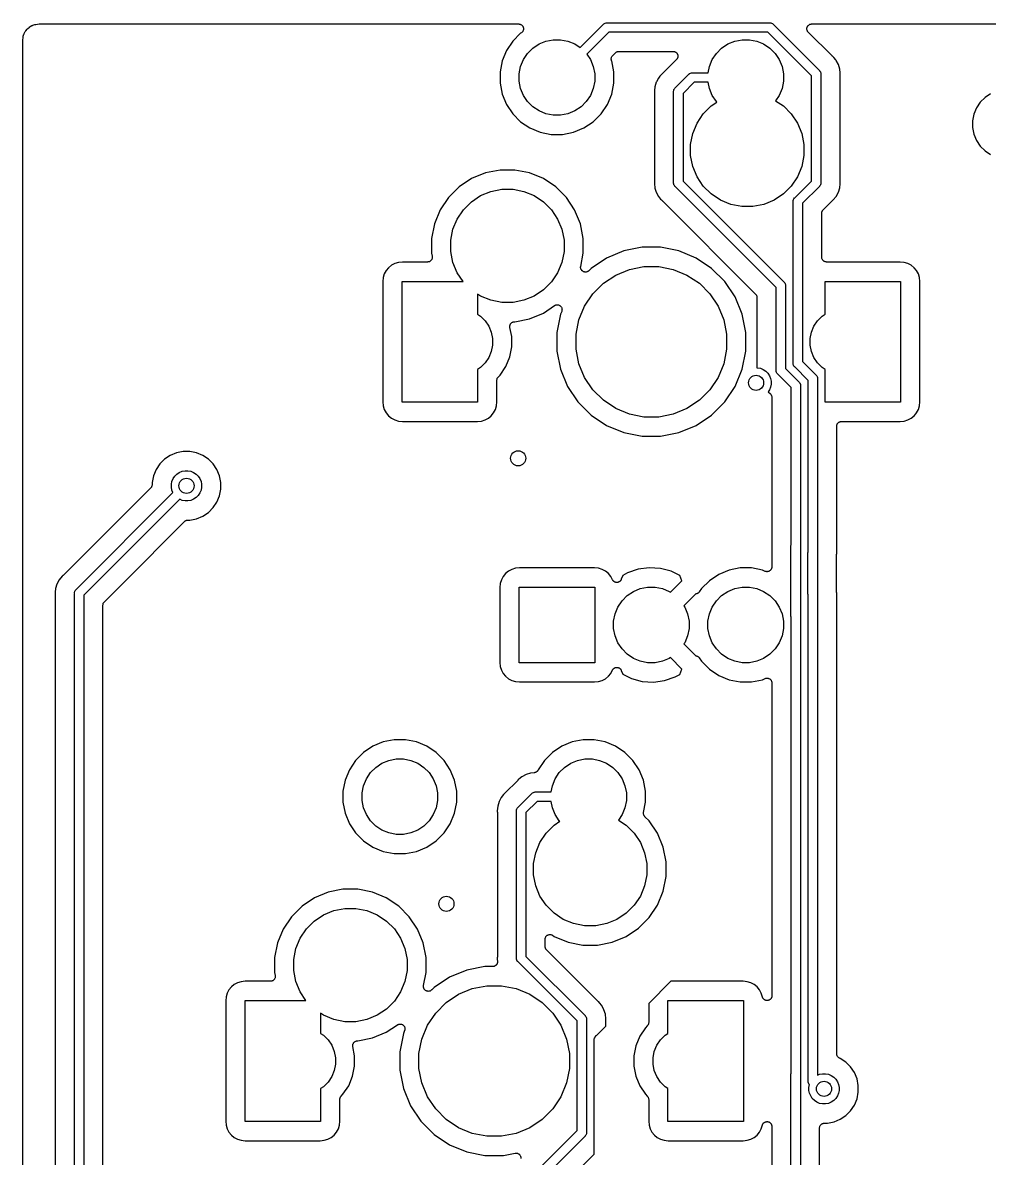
# Model space of a CAD drawing. Extents: x 59 to 2996, y -153 to 1402.
# Drawn here: x 472.15 to 497.74, y 678.95 to 709.02 of the extents above; entities that cross this region are included whole.
import ezdxf

# ---------------------------------------------------------------- set-up
doc = ezdxf.new("R2010")
doc.units = 0
doc.layers.add('BLACK', color=7, linetype='CONTINUOUS')

msp = doc.modelspace()

# ---------------------------------------------------------------- linework, layer by layer
at = {"layer": 'BLACK', "linetype": 'Continuous'}
msp.add_line((491.935, 709.023), (491.935, 709.023), dxfattribs=at)
for points in [[(472.146, 625.488), (472.146, 708.539), (472.146, 708.54), (472.146, 708.546), (472.146, 708.551), (472.155, 708.641), (472.155, 708.643), (472.158, 708.654), (472.16, 708.666), (472.176, 708.719), (472.177, 708.721), (472.181, 708.732), (472.186, 708.742), (472.212, 708.792), (472.213, 708.793), (472.219, 708.803), (472.226, 708.812), (472.261, 708.856), (472.262, 708.857), (472.27, 708.865), (472.278, 708.873), (472.321, 708.909), (472.323, 708.91), (472.332, 708.916), (472.342, 708.923), (472.391, 708.949), (472.393, 708.95), (472.403, 708.954), (472.414, 708.959), (472.467, 708.975), (472.469, 708.976), (472.481, 708.978), (472.492, 708.98), (472.58, 708.99), (472.582, 708.99), (472.587, 708.99), (472.593, 708.99), (485.28, 708.99), (485.282, 708.99), (485.282, 708.99), (485.282, 708.99), (485.282, 708.99), (485.295, 708.989), (485.306, 708.988), (485.307, 708.988), (485.307, 708.988), (485.319, 708.984), (485.33, 708.98), (485.33, 708.98), (485.33, 708.98), (485.341, 708.974), (485.352, 708.968), (485.352, 708.968), (485.352, 708.968), (485.362, 708.96), (485.371, 708.952), (485.371, 708.952), (485.371, 708.952), (485.379, 708.942), (485.386, 708.933), (485.386, 708.933), (485.387, 708.933), (485.392, 708.922), (485.398, 708.911), (485.398, 708.911), (485.398, 708.911), (485.402, 708.899), (485.405, 708.888), (485.405, 708.887), (485.405, 708.887), (485.406, 708.875), (485.407, 708.863), (485.407, 708.863), (485.407, 708.863), (485.406, 708.85), (485.405, 708.838), (485.405, 708.838), (485.405, 708.838), (485.401, 708.826), (485.398, 708.814), (485.397, 708.814), (485.397, 708.814), (485.392, 708.803), (485.386, 708.793), (485.386, 708.793), (485.386, 708.792), (485.378, 708.783), (485.37, 708.774), (485.37, 708.773), (485.37, 708.773), (485.36, 708.765), (485.351, 708.758), (485.331, 708.745), (485.121, 708.535), (484.956, 708.288), (484.843, 708.013), (484.785, 707.722), (484.785, 707.425), (484.843, 707.134), (484.956, 706.859), (485.121, 706.612), (485.331, 706.402), (485.578, 706.237), (485.853, 706.123), (486.144, 706.065), (486.441, 706.065), (486.733, 706.123), (487.007, 706.237), (487.254, 706.402), (487.464, 706.612), (487.629, 706.859), (487.743, 707.134), (487.801, 707.425), (487.801, 707.722), (487.743, 708.013), (487.741, 708.016), (487.741, 708.017), (487.741, 708.017), (487.741, 708.017), (487.741, 708.018), (487.738, 708.029), (487.734, 708.041), (487.734, 708.041), (487.734, 708.042), (487.733, 708.053), (487.732, 708.065), (487.732, 708.066), (487.732, 708.066), (487.733, 708.078), (487.734, 708.09), (487.734, 708.09), (487.735, 708.091), (487.738, 708.102), (487.742, 708.114), (487.742, 708.114), (487.742, 708.115), (487.748, 708.125), (487.753, 708.135), (487.754, 708.136), (487.754, 708.136), (487.761, 708.145), (487.769, 708.155), (487.843, 708.228), (487.843, 708.229), (487.843, 708.229), (487.843, 708.229), (487.844, 708.229), (487.853, 708.237), (487.862, 708.244), (487.863, 708.245), (487.863, 708.245), (487.874, 708.25), (487.884, 708.256), (487.885, 708.256), (487.885, 708.256), (487.897, 708.26), (487.908, 708.263), (487.908, 708.263), (487.909, 708.263), (487.921, 708.264), (487.932, 708.265), (489.369, 708.265), (489.371, 708.265), (489.377, 708.265), (489.383, 708.265), (489.389, 708.263), (489.395, 708.263), (489.401, 708.261), (489.407, 708.26), (489.413, 708.257), (489.419, 708.255), (489.424, 708.252), (489.43, 708.25), (489.435, 708.246), (489.441, 708.243), (489.445, 708.239), (489.45, 708.236), (489.455, 708.231), (489.46, 708.227), (489.463, 708.223), (489.468, 708.218), (489.471, 708.213), (489.475, 708.208), (489.478, 708.203), (489.481, 708.198), (489.484, 708.192), (489.487, 708.186), (489.488, 708.18), (489.491, 708.175), (489.492, 708.168), (489.494, 708.162), (489.494, 708.156), (489.495, 708.15), (489.495, 708.144), (489.496, 708.138), (489.495, 708.132), (489.495, 708.126), (489.494, 708.119), (489.493, 708.113), (489.492, 708.107), (489.49, 708.101), (489.488, 708.095), (489.486, 708.089), (489.483, 708.084), (489.481, 708.078), (489.477, 708.073), (489.474, 708.067), (489.47, 708.063), (489.467, 708.058), (489.462, 708.053), (489.458, 708.048), (489.454, 708.044), (489.449, 708.04), (489.429, 708.023), (489.413, 708.004), (489.412, 708.002), (489.408, 707.999), (489.404, 707.995), (489.086, 707.677), (489.085, 707.675), (489.081, 707.672), (489.077, 707.668), (489.058, 707.652), (489.019, 707.605), (489.019, 707.605), (488.979, 707.556), (488.928, 707.461), (488.928, 707.46), (488.92, 707.446), (488.884, 707.327), (488.874, 707.228), (488.874, 707.227), (488.872, 707.203), (488.874, 707.178), (488.874, 707.176), (488.874, 707.171), (488.875, 707.165), (488.875, 704.815), (488.875, 704.813), (488.874, 704.808), (488.874, 704.802), (488.872, 704.777), (488.874, 704.753), (488.884, 704.653), (488.886, 704.645), (488.886, 704.645), (488.92, 704.534), (488.979, 704.424), (489.039, 704.35), (489.039, 704.35), (489.058, 704.328), (489.077, 704.312), (489.079, 704.311), (489.082, 704.307), (489.086, 704.303), (491.552, 701.837), (491.553, 701.837), (491.553, 701.837), (491.553, 701.837), (491.554, 701.836), (491.561, 701.827), (491.568, 701.818), (491.569, 701.817), (491.569, 701.817), (491.575, 701.806), (491.58, 701.796), (491.58, 701.795), (491.581, 701.795), (491.584, 701.783), (491.587, 701.772), (491.587, 701.772), (491.587, 701.771), (491.588, 701.759), (491.59, 701.748), (491.59, 699.886), (491.606, 699.886), (491.683, 699.871), (491.756, 699.84), (491.821, 699.797), (491.877, 699.741), (491.921, 699.675), (491.951, 699.603), (491.966, 699.525), (491.966, 699.447), (491.951, 699.369), (491.921, 699.297), (491.889, 699.249), (491.947, 699.191), (491.948, 699.191), (491.948, 699.191), (491.948, 699.191), (491.949, 699.19), (491.956, 699.181), (491.963, 699.171), (491.964, 699.171), (491.964, 699.17), (491.97, 699.16), (491.975, 699.15), (491.975, 699.149), (491.976, 699.148), (491.979, 699.137), (491.982, 699.126), (491.982, 699.125), (491.982, 699.125), (491.983, 699.113), (491.985, 699.101), (491.985, 695.222), (491.985, 695.22), (491.984, 695.215), (491.984, 695.209), (491.983, 695.194), (491.983, 695.194), (491.98, 695.169), (491.983, 695.145), (491.983, 695.143), (491.983, 695.137), (491.983, 695.132), (491.983, 694.61), (491.983, 694.609), (491.983, 694.609), (491.983, 694.609), (491.983, 694.608), (491.982, 694.596), (491.98, 694.584), (491.98, 694.584), (491.98, 694.583), (491.977, 694.572), (491.973, 694.56), (491.973, 694.56), (491.973, 694.56), (491.967, 694.549), (491.961, 694.539), (491.961, 694.538), (491.961, 694.538), (491.953, 694.529), (491.945, 694.519), (491.945, 694.519), (491.945, 694.519), (491.936, 694.511), (491.926, 694.504), (491.926, 694.504), (491.926, 694.503), (491.915, 694.498), (491.904, 694.492), (491.904, 694.492), (491.904, 694.492), (491.892, 694.489), (491.881, 694.485), (491.88, 694.485), (491.88, 694.485), (491.868, 694.484), (491.856, 694.483), (491.856, 694.483), (491.855, 694.483), (491.843, 694.484), (491.831, 694.485), (491.831, 694.485), (491.831, 694.485), (491.819, 694.489), (491.808, 694.492), (491.733, 694.523), (491.441, 694.581), (491.144, 694.581), (490.853, 694.523), (490.578, 694.41), (490.331, 694.245), (490.121, 694.035), (490.063, 693.948), (490.062, 693.946), (490.056, 693.94), (490.051, 693.932), (490.049, 693.93), (490.046, 693.928), (490.039, 693.922), (490.033, 693.916), (490.03, 693.914), (490.027, 693.912), (490.019, 693.908), (490.011, 693.903), (490.008, 693.902), (490.005, 693.901), (489.996, 693.898), (489.988, 693.895), (489.984, 693.895), (489.981, 693.894), (489.972, 693.893), (489.971, 693.893), (489.657, 693.579), (489.679, 693.547), (489.754, 693.365), (489.793, 693.172), (489.793, 692.975), (489.754, 692.782), (489.679, 692.6), (489.657, 692.568), (489.971, 692.254), (489.974, 692.254), (489.983, 692.253), (489.986, 692.252), (489.989, 692.251), (489.998, 692.248), (490.007, 692.246), (490.01, 692.244), (490.013, 692.243), (490.021, 692.238), (490.028, 692.234), (490.031, 692.232), (490.034, 692.23), (490.041, 692.224), (490.048, 692.218), (490.05, 692.215), (490.052, 692.213), (490.058, 692.206), (490.063, 692.199), (490.121, 692.112), (490.331, 691.902), (490.578, 691.737), (490.853, 691.623), (491.144, 691.565), (491.441, 691.565), (491.733, 691.623), (491.809, 691.655), (491.81, 691.655), (491.81, 691.655), (491.81, 691.655), (491.811, 691.656), (491.822, 691.659), (491.834, 691.662), (491.834, 691.663), (491.834, 691.663), (491.847, 691.664), (491.859, 691.665), (491.859, 691.665), (491.859, 691.665), (491.871, 691.663), (491.883, 691.662), (491.883, 691.662), (491.884, 691.662), (491.895, 691.658), (491.907, 691.655), (491.907, 691.655), (491.907, 691.655), (491.918, 691.649), (491.929, 691.643), (491.929, 691.643), (491.929, 691.643), (491.938, 691.635), (491.948, 691.627), (491.948, 691.627), (491.948, 691.627), (491.956, 691.617), (491.963, 691.608), (491.964, 691.608), (491.964, 691.607), (491.969, 691.597), (491.975, 691.586), (491.975, 691.586), (491.975, 691.586), (491.979, 691.574), (491.982, 691.562), (491.982, 691.562), (491.982, 691.562), (491.983, 691.55), (491.985, 691.538), (491.985, 683.251), (491.985, 683.249), (491.984, 683.243), (491.984, 683.237), (491.983, 683.23), (491.982, 683.224), (491.98, 683.218), (491.979, 683.212), (491.976, 683.207), (491.974, 683.201), (491.971, 683.195), (491.969, 683.19), (491.965, 683.184), (491.962, 683.179), (491.958, 683.174), (491.955, 683.169), (491.951, 683.165), (491.946, 683.16), (491.942, 683.156), (491.937, 683.152), (491.932, 683.148), (491.927, 683.144), (491.922, 683.141), (491.917, 683.138), (491.911, 683.136), (491.905, 683.133), (491.899, 683.131), (491.894, 683.129), (491.887, 683.128), (491.881, 683.126), (491.875, 683.125), (491.869, 683.124), (491.863, 683.124), (491.857, 683.124), (491.851, 683.124), (491.845, 683.124), (491.838, 683.126), (491.832, 683.126), (491.826, 683.128), (491.82, 683.129), (491.814, 683.132), (491.808, 683.133), (491.803, 683.136), (491.797, 683.139), (491.792, 683.142), (491.787, 683.145), (491.782, 683.149), (491.777, 683.153), (491.772, 683.157), (491.768, 683.161), (491.764, 683.166), (491.759, 683.17), (491.756, 683.175), (491.752, 683.18), (491.749, 683.186), (491.746, 683.191), (491.743, 683.197), (491.74, 683.202), (491.738, 683.208), (491.736, 683.214), (491.704, 683.319), (491.657, 683.407), (491.594, 683.484), (491.516, 683.548), (491.428, 683.595), (491.332, 683.624), (491.226, 683.634), (489.31, 683.634), (488.722, 683.046), (488.722, 682.541), (488.722, 682.54), (488.722, 682.54), (488.722, 682.54), (488.722, 682.539), (488.72, 682.527), (488.719, 682.516), (488.719, 682.515), (488.719, 682.514), (488.715, 682.503), (488.712, 682.492), (488.712, 682.491), (488.711, 682.491), (488.706, 682.48), (488.7, 682.47), (488.7, 682.47), (488.699, 682.469), (488.692, 682.46), (488.684, 682.451), (488.638, 682.405), (488.487, 682.178), (488.383, 681.927), (488.33, 681.66), (488.33, 681.387), (488.383, 681.12), (488.487, 680.868), (488.638, 680.641), (488.684, 680.595), (488.685, 680.595), (488.685, 680.595), (488.685, 680.595), (488.686, 680.594), (488.693, 680.585), (488.7, 680.576), (488.701, 680.575), (488.701, 680.575), (488.707, 680.564), (488.712, 680.554), (488.712, 680.553), (488.712, 680.553), (488.716, 680.541), (488.719, 680.53), (488.719, 680.53), (488.719, 680.529), (488.72, 680.517), (488.722, 680.506), (488.722, 679.929), (488.732, 679.823), (488.761, 679.728), (488.808, 679.639), (488.872, 679.562), (488.949, 679.499), (489.037, 679.451), (489.133, 679.422), (489.239, 679.412), (491.226, 679.412), (491.332, 679.422), (491.428, 679.451), (491.516, 679.499), (491.594, 679.562), (491.657, 679.639), (491.704, 679.728), (491.735, 679.828), (491.735, 679.829), (491.738, 679.835), (491.739, 679.841), (491.742, 679.846), (491.745, 679.852), (491.748, 679.857), (491.751, 679.863), (491.755, 679.867), (491.759, 679.873), (491.763, 679.877), (491.767, 679.882), (491.772, 679.886), (491.777, 679.89), (491.782, 679.893), (491.787, 679.897), (491.792, 679.9), (491.797, 679.903), (491.803, 679.906), (491.809, 679.909), (491.815, 679.91), (491.82, 679.913), (491.826, 679.914), (491.832, 679.916), (491.839, 679.916), (491.845, 679.917), (491.851, 679.917), (491.857, 679.918), (491.863, 679.917), (491.87, 679.917), (491.876, 679.916), (491.882, 679.915), (491.888, 679.913), (491.894, 679.912), (491.899, 679.91), (491.905, 679.908), (491.911, 679.905), (491.917, 679.902), (491.922, 679.899), (491.927, 679.896), (491.932, 679.892), (491.937, 679.889), (491.942, 679.884), (491.946, 679.88), (491.95, 679.875), (491.955, 679.871), (491.958, 679.866), (491.962, 679.861), (491.965, 679.856), (491.968, 679.85), (491.971, 679.845), (491.974, 679.839), (491.975, 679.833), (491.978, 679.827), (491.979, 679.821), (491.981, 679.815), (491.981, 679.809), (491.983, 679.803), (491.983, 679.797), (491.983, 679.791), (491.983, 669.073)], [(493.249, 669.577), (493.249, 679.751), (493.249, 679.751), (493.249, 679.751), (493.249, 679.751), (493.249, 679.752), (493.25, 679.764), (493.252, 679.776), (493.252, 679.777), (493.252, 679.777), (493.256, 679.788), (493.259, 679.8), (493.259, 679.8), (493.259, 679.801), (493.265, 679.811), (493.271, 679.822), (493.271, 679.822), (493.271, 679.822), (493.279, 679.831), (493.287, 679.841), (493.287, 679.841), (493.287, 679.841), (493.297, 679.849), (493.306, 679.856), (493.306, 679.857), (493.307, 679.857), (493.317, 679.862), (493.328, 679.868), (493.328, 679.868), (493.329, 679.868), (493.34, 679.872), (493.351, 679.875), (493.352, 679.875), (493.352, 679.875), (493.364, 679.876), (493.376, 679.878), (493.456, 679.878), (493.631, 679.912), (493.796, 679.981), (493.945, 680.08), (494.071, 680.207), (494.171, 680.355), (494.239, 680.521), (494.274, 680.696), (494.274, 680.875), (494.239, 681.051), (494.171, 681.216), (494.071, 681.365), (493.945, 681.491), (493.796, 681.591), (493.779, 681.598), (493.778, 681.598), (493.778, 681.598), (493.778, 681.598), (493.777, 681.598), (493.767, 681.604), (493.757, 681.61), (493.756, 681.61), (493.756, 681.61), (493.747, 681.618), (493.738, 681.626), (493.737, 681.626), (493.737, 681.626), (493.729, 681.636), (493.722, 681.645), (493.722, 681.645), (493.721, 681.646), (493.716, 681.656), (493.71, 681.667), (493.71, 681.667), (493.71, 681.668), (493.706, 681.679), (493.703, 681.69), (493.703, 681.691), (493.703, 681.692), (493.702, 681.703), (493.701, 681.715), (493.701, 693.858), (493.701, 693.86), (493.701, 693.866), (493.701, 693.871), (493.704, 693.896), (493.701, 693.921), (493.701, 693.921), (493.7, 693.936), (493.7, 693.938), (493.7, 693.943), (493.699, 693.948), (493.699, 694.932), (493.699, 694.934), (493.7, 694.939), (493.7, 694.945), (493.701, 694.96), (493.701, 694.96), (493.704, 694.985), (493.701, 695.009), (493.701, 695.011), (493.701, 695.017), (493.701, 695.022), (493.701, 698.335), (493.701, 698.336), (493.701, 698.336), (493.701, 698.336), (493.701, 698.337), (493.702, 698.349), (493.703, 698.361), (493.703, 698.361), (493.703, 698.362), (493.707, 698.373), (493.711, 698.385), (493.711, 698.385), (493.711, 698.385), (493.717, 698.396), (493.722, 698.406), (493.723, 698.407), (493.723, 698.407), (493.731, 698.416), (493.738, 698.425), (493.738, 698.426), (493.739, 698.426), (493.748, 698.434), (493.757, 698.441), (493.758, 698.441), (493.758, 698.442), (493.769, 698.447), (493.779, 698.453), (493.78, 698.453), (493.78, 698.453), (493.792, 698.456), (493.803, 698.46), (493.803, 698.46), (493.804, 698.46), (493.816, 698.461), (493.828, 698.462), (495.386, 698.462), (495.492, 698.473), (495.588, 698.502), (495.676, 698.549), (495.754, 698.612), (495.795, 698.663), (495.795, 698.663), (495.817, 698.69), (495.864, 698.778), (495.893, 698.874), (495.904, 698.98), (495.904, 702.167), (495.893, 702.273), (495.864, 702.369), (495.817, 702.457), (495.754, 702.534), (495.676, 702.598), (495.588, 702.645), (495.492, 702.674), (495.386, 702.684), (493.433, 702.684), (493.432, 702.684), (493.432, 702.684), (493.432, 702.684), (493.431, 702.684), (493.419, 702.686), (493.407, 702.687), (493.407, 702.687), (493.406, 702.687), (493.395, 702.691), (493.383, 702.694), (493.383, 702.695), (493.383, 702.695), (493.372, 702.7), (493.362, 702.706), (493.361, 702.706), (493.361, 702.707), (493.352, 702.714), (493.343, 702.722), (493.342, 702.722), (493.342, 702.723), (493.334, 702.732), (493.327, 702.741), (493.327, 702.742), (493.326, 702.742), (493.321, 702.753), (493.315, 702.763), (493.315, 702.764), (493.315, 702.764), (493.312, 702.775), (493.308, 702.787), (493.308, 702.787), (493.308, 702.788), (493.307, 702.8), (493.306, 702.811), (493.306, 703.978), (493.306, 703.978), (493.306, 703.978), (493.306, 703.978), (493.306, 703.979), (493.307, 703.991), (493.308, 704.003), (493.308, 704.003), (493.308, 704.004), (493.312, 704.015), (493.315, 704.026), (493.316, 704.027), (493.316, 704.028), (493.322, 704.038), (493.327, 704.048), (493.328, 704.049), (493.328, 704.049), (493.335, 704.058), (493.343, 704.067), (493.579, 704.303), (493.58, 704.305), (493.584, 704.308), (493.588, 704.312), (493.607, 704.328), (493.687, 704.424), (493.745, 704.534), (493.781, 704.653), (493.791, 704.753), (493.791, 704.753), (493.794, 704.777), (493.791, 704.802), (493.791, 704.804), (493.791, 704.809), (493.791, 704.815), (493.791, 707.632), (493.791, 707.634), (493.791, 707.639), (493.791, 707.645), (493.794, 707.669), (493.791, 707.694), (493.791, 707.694), (493.781, 707.793), (493.745, 707.913), (493.687, 708.023), (493.675, 708.036), (493.623, 708.1), (493.623, 708.1), (493.607, 708.119), (493.588, 708.135), (493.587, 708.136), (493.583, 708.14), (493.579, 708.143), (492.949, 708.774), (492.948, 708.775), (492.948, 708.775), (492.948, 708.775), (492.947, 708.775), (492.94, 708.784), (492.932, 708.794), (492.932, 708.794), (492.932, 708.794), (492.926, 708.805), (492.921, 708.816), (492.921, 708.816), (492.921, 708.816), (492.917, 708.828), (492.914, 708.84), (492.914, 708.84), (492.914, 708.84), (492.913, 708.852), (492.911, 708.864), (492.911, 708.865), (492.911, 708.865), (492.913, 708.877), (492.914, 708.889), (492.914, 708.889), (492.914, 708.889), (492.918, 708.901), (492.921, 708.913), (492.921, 708.913), (492.922, 708.913), (492.927, 708.924), (492.933, 708.934), (492.933, 708.935), (492.933, 708.935), (492.941, 708.944), (492.949, 708.954), (492.949, 708.954), (492.949, 708.954), (492.959, 708.962), (492.968, 708.969), (492.968, 708.969), (492.969, 708.969), (492.979, 708.975), (492.99, 708.981), (492.99, 708.981), (492.99, 708.981), (493.002, 708.984), (493.014, 708.988), (493.014, 708.988), (493.014, 708.988), (493.026, 708.989), (493.038, 708.99), (564.871, 708.99)], [(492.491, 669.042), (492.491, 681.166), (492.491, 681.172), (492.491, 681.179), (492.491, 681.179), (492.493, 681.194), (492.493, 693.278), (492.492, 693.285), (492.491, 693.293), (492.491, 693.3), (492.491, 693.306), (492.491, 695.163), (492.491, 695.169), (492.491, 695.176), (492.491, 695.176), (492.493, 695.191), (492.493, 699.364), (492.139, 699.718), (492.134, 699.722), (492.13, 699.727), (492.118, 699.741), (492.107, 699.763), (492.099, 699.787), (492.099, 699.795), (492.098, 699.805), (492.097, 699.811), (492.098, 699.817), (492.098, 702.011), (489.424, 704.685), (489.419, 704.689), (489.415, 704.693), (489.403, 704.708), (489.392, 704.729), (489.384, 704.753), (489.383, 704.763), (489.383, 704.771), (489.382, 704.777), (489.383, 704.784), (489.383, 707.196), (489.382, 707.203), (489.383, 707.209), (489.383, 707.209), (489.384, 707.227), (489.392, 707.251), (489.403, 707.272), (489.419, 707.291), (489.424, 707.295), (489.786, 707.657), (489.79, 707.662), (489.794, 707.666), (489.794, 707.666), (489.807, 707.677), (489.809, 707.678), (489.83, 707.689), (489.854, 707.697), (489.872, 707.698), (489.872, 707.698), (489.878, 707.699), (489.885, 707.698), (490.298, 707.698), (490.331, 707.865), (490.406, 708.047), (490.516, 708.211), (490.655, 708.35), (490.819, 708.46), (491.001, 708.535), (491.194, 708.573), (491.391, 708.573), (491.584, 708.535), (491.766, 708.46), (491.93, 708.35), (492.069, 708.211), (492.179, 708.047), (492.254, 707.865), (492.293, 707.672), (492.293, 707.475), (492.254, 707.282), (492.179, 707.1), (492.083, 706.956), (492.289, 706.819), (492.498, 706.61), (492.662, 706.364), (492.775, 706.091), (492.833, 705.801), (492.833, 705.506), (492.775, 705.216), (492.662, 704.943), (492.498, 704.697), (492.289, 704.488), (492.043, 704.324), (491.77, 704.211), (491.48, 704.153), (491.185, 704.153), (490.895, 704.211), (490.622, 704.324), (490.376, 704.488), (490.168, 704.697), (490.003, 704.943), (489.89, 705.216), (489.833, 705.506), (489.833, 705.801), (489.89, 706.091), (490.003, 706.364), (490.168, 706.61), (490.376, 706.819), (490.53, 706.921), (490.516, 706.936), (490.406, 707.1), (490.331, 707.282), (490.298, 707.448), (489.93, 707.448), (489.633, 707.151), (489.633, 704.829), (492.307, 702.155), (492.311, 702.151), (492.315, 702.146), (492.315, 702.146), (492.324, 702.136), (492.327, 702.132), (492.339, 702.11), (492.346, 702.087), (492.348, 702.069), (492.348, 702.069), (492.348, 702.062), (492.348, 702.056), (492.348, 699.863), (492.702, 699.509), (492.706, 699.505), (492.71, 699.5), (492.71, 699.5), (492.719, 699.489), (492.722, 699.486), (492.734, 699.464), (492.741, 699.441), (492.743, 699.422), (492.743, 699.422), (492.743, 699.416), (492.743, 699.41), (492.743, 695.177), (492.743, 695.171), (492.743, 695.165), (492.743, 695.165), (492.741, 695.15), (492.741, 693.319), (492.743, 693.304), (492.743, 693.304), (492.743, 693.298), (492.743, 693.292), (492.743, 681.18), (492.743, 681.174), (492.743, 681.168), (492.743, 681.168), (492.741, 681.153), (492.741, 669.087)], [(497.777, 707.141), (497.629, 707.042), (497.502, 706.915), (497.403, 706.767), (497.334, 706.601), (497.299, 706.426), (497.299, 706.247), (497.334, 706.072), (497.403, 705.906), (497.502, 705.758), (497.629, 705.631), (497.777, 705.532)], [(474.271, 669.634), (474.271, 688.684), (474.271, 693.598), (474.271, 693.598), (474.271, 693.598), (474.271, 693.598), (474.271, 693.599), (474.272, 693.611), (474.273, 693.623), (474.273, 693.623), (474.273, 693.624), (474.277, 693.635), (474.28, 693.646), (474.281, 693.647), (474.281, 693.648), (474.287, 693.658), (474.292, 693.668), (474.293, 693.669), (474.293, 693.669), (474.3, 693.678), (474.308, 693.687), (474.784, 694.163), (474.784, 694.163), (476.433, 695.812), (476.433, 695.813), (476.433, 695.813), (476.433, 695.813), (476.434, 695.814), (476.443, 695.821), (476.452, 695.828), (476.453, 695.829), (476.454, 695.829), (476.464, 695.835), (476.474, 695.84), (476.475, 695.84), (476.476, 695.841), (476.487, 695.844), (476.498, 695.847), (476.499, 695.847), (476.499, 695.848), (476.511, 695.849), (476.523, 695.85), (476.572, 695.85), (476.748, 695.885), (476.913, 695.953), (477.062, 696.052), (477.188, 696.179), (477.288, 696.328), (477.356, 696.493), (477.391, 696.668), (477.391, 696.847), (477.356, 697.023), (477.288, 697.188), (477.188, 697.336), (477.062, 697.463), (476.913, 697.562), (476.748, 697.631), (476.572, 697.666), (476.393, 697.666), (476.218, 697.631), (476.053, 697.562), (475.904, 697.463), (475.778, 697.336), (475.678, 697.188), (475.61, 697.023), (475.575, 696.847), (475.575, 696.797), (475.575, 696.797), (475.575, 696.797), (475.575, 696.797), (475.575, 696.796), (475.574, 696.784), (475.572, 696.772), (475.572, 696.772), (475.572, 696.771), (475.569, 696.76), (475.565, 696.749), (475.565, 696.748), (475.565, 696.747), (475.559, 696.737), (475.553, 696.727), (475.553, 696.726), (475.553, 696.726), (475.545, 696.717), (475.538, 696.708), (473.216, 694.386), (473.215, 694.385), (473.211, 694.382), (473.207, 694.378), (473.188, 694.362), (473.109, 694.266), (473.05, 694.156), (473.014, 694.036), (473.004, 693.937), (473.004, 693.937), (473.002, 693.912), (473.004, 693.888), (473.004, 693.886), (473.004, 693.88), (473.005, 693.875), (473.005, 653.874)], [(473.513, 653.842), (473.513, 693.906), (473.512, 693.912), (473.513, 693.919), (473.513, 693.919), (473.514, 693.937), (473.522, 693.96), (473.524, 693.965), (473.533, 693.982), (473.545, 693.996), (473.549, 694.001), (473.554, 694.005), (476.125, 696.577), (476.098, 696.641), (476.083, 696.718), (476.083, 696.797), (476.098, 696.874), (476.128, 696.947), (476.172, 697.013), (476.228, 697.068), (476.293, 697.112), (476.366, 697.142), (476.444, 697.158), (476.522, 697.158), (476.6, 697.142), (476.672, 697.112), (476.738, 697.068), (476.794, 697.013), (476.837, 696.947), (476.868, 696.874), (476.883, 696.797), (476.883, 696.718), (476.868, 696.641), (476.837, 696.568), (476.794, 696.503), (476.738, 696.447), (476.672, 696.403), (476.6, 696.373), (476.522, 696.358), (476.444, 696.358), (476.366, 696.373), (476.302, 696.4), (473.763, 693.861), (473.763, 653.888)], [(484.707, 676.486), (487.277, 679.056), (487.277, 682.051), (487.276, 682.061), (487.277, 682.07), (487.277, 682.07), (487.279, 682.098), (487.279, 682.098), (487.29, 682.134), (487.292, 682.137), (487.308, 682.167), (487.332, 682.196), (487.339, 682.202), (487.585, 682.448), (487.585, 682.599), (487.585, 682.601), (487.585, 682.606), (487.585, 682.612), (487.588, 682.636), (487.575, 682.761), (487.539, 682.88), (487.48, 682.99), (487.417, 683.067), (487.417, 683.067), (487.401, 683.086), (487.382, 683.102), (487.381, 683.103), (487.377, 683.107), (487.373, 683.11), (486.018, 684.465), (486.018, 684.466), (486.018, 684.466), (486.018, 684.466), (486.017, 684.467), (486.009, 684.476), (486.002, 684.485), (486.002, 684.485), (486.001, 684.486), (485.996, 684.496), (485.99, 684.507), (485.99, 684.507), (485.99, 684.508), (485.986, 684.519), (485.983, 684.531), (485.983, 684.531), (485.983, 684.532), (485.982, 684.544), (485.981, 684.555), (485.981, 684.747), (485.981, 684.748), (485.981, 684.748), (485.981, 684.749), (485.981, 684.749), (485.982, 684.761), (485.983, 684.773), (485.983, 684.773), (485.983, 684.774), (485.987, 684.786), (485.991, 684.797), (485.991, 684.797), (485.991, 684.797), (485.997, 684.808), (486.003, 684.819), (486.003, 684.819), (486.003, 684.819), (486.011, 684.828), (486.018, 684.838), (486.019, 684.838), (486.019, 684.838), (486.028, 684.846), (486.038, 684.853), (486.038, 684.853), (486.038, 684.854), (486.049, 684.859), (486.06, 684.865), (486.06, 684.865), (486.06, 684.865), (486.072, 684.868), (486.083, 684.872), (486.084, 684.872), (486.084, 684.872), (486.096, 684.873), (486.108, 684.874), (486.108, 684.874), (486.109, 684.874), (486.121, 684.873), (486.133, 684.872), (486.133, 684.872), (486.133, 684.872), (486.145, 684.868), (486.156, 684.865), (486.157, 684.864), (486.157, 684.864), (486.168, 684.859), (486.178, 684.853), (486.221, 684.824), (486.587, 684.673), (486.975, 684.595), (487.37, 684.595), (487.758, 684.673), (488.124, 684.824), (488.453, 685.044), (488.732, 685.323), (488.952, 685.652), (489.103, 686.018), (489.181, 686.406), (489.181, 686.801), (489.103, 687.189), (488.952, 687.555), (488.732, 687.883), (488.622, 687.993), (488.622, 687.994), (488.622, 687.994), (488.622, 687.994), (488.621, 687.995), (488.614, 688.004), (488.606, 688.013), (488.606, 688.014), (488.606, 688.014), (488.6, 688.025), (488.595, 688.035), (488.594, 688.036), (488.594, 688.036), (488.591, 688.047), (488.588, 688.059), (488.587, 688.059), (488.587, 688.06), (488.586, 688.072), (488.585, 688.083), (488.585, 688.084), (488.585, 688.085), (488.586, 688.096), (488.588, 688.108), (488.641, 688.375), (488.641, 688.672), (488.583, 688.963), (488.469, 689.238), (488.304, 689.485), (488.094, 689.695), (487.847, 689.86), (487.573, 689.973), (487.281, 690.031), (486.984, 690.031), (486.693, 689.973), (486.418, 689.86), (486.171, 689.695), (485.961, 689.485), (485.796, 689.238), (485.795, 689.234), (485.794, 689.233), (485.792, 689.228), (485.789, 689.223), (485.786, 689.217), (485.782, 689.211), (485.779, 689.207), (485.775, 689.202), (485.771, 689.197), (485.766, 689.192), (485.762, 689.189), (485.758, 689.185), (485.752, 689.181), (485.747, 689.177), (485.742, 689.174), (485.737, 689.171), (485.731, 689.168), (485.725, 689.165), (485.72, 689.164), (485.714, 689.161), (485.708, 689.16), (485.701, 689.158), (485.696, 689.158), (485.69, 689.157), (485.594, 689.147), (485.475, 689.111), (485.365, 689.052), (485.328, 689.022), (485.269, 688.973), (485.253, 688.954), (485.252, 688.952), (485.248, 688.949), (485.244, 688.945), (484.926, 688.627), (484.925, 688.625), (484.921, 688.622), (484.917, 688.618), (484.898, 688.602), (484.882, 688.583), (484.882, 688.583), (484.819, 688.506), (484.76, 688.396), (484.724, 688.277), (484.712, 688.153), (484.714, 688.128), (484.714, 688.126), (484.714, 688.121), (484.715, 688.115), (484.715, 684.278), (484.715, 684.276), (484.714, 684.271), (484.714, 684.265), (484.712, 684.24), (484.714, 684.216), (484.714, 684.215), (484.714, 684.215), (484.719, 684.165), (484.719, 684.163), (484.719, 684.157), (484.72, 684.151), (484.719, 684.145), (484.719, 684.138), (484.718, 684.133), (484.717, 684.127), (484.715, 684.12), (484.714, 684.114), (484.711, 684.109), (484.71, 684.103), (484.707, 684.097), (484.704, 684.091), (484.701, 684.086), (484.698, 684.081), (484.694, 684.076), (484.69, 684.071), (484.686, 684.067), (484.682, 684.062), (484.677, 684.058), (484.672, 684.053), (484.667, 684.05), (484.663, 684.047), (484.657, 684.043), (484.652, 684.04), (484.646, 684.038), (484.641, 684.035), (484.635, 684.033), (484.629, 684.03), (484.623, 684.029), (484.617, 684.028), (484.611, 684.027), (484.604, 684.026), (484.598, 684.026), (484.593, 684.025), (484.386, 684.025), (483.903, 683.929), (483.448, 683.741), (483.038, 683.467), (482.976, 683.405), (482.975, 683.404), (482.975, 683.404), (482.975, 683.404), (482.975, 683.404), (482.965, 683.396), (482.956, 683.389), (482.956, 683.389), (482.956, 683.388), (482.945, 683.383), (482.934, 683.377), (482.934, 683.377), (482.934, 683.377), (482.922, 683.374), (482.91, 683.37), (482.91, 683.37), (482.91, 683.37), (482.898, 683.369), (482.885, 683.368), (482.885, 683.368), (482.885, 683.368), (482.873, 683.369), (482.861, 683.371), (482.861, 683.371), (482.86, 683.371), (482.849, 683.374), (482.837, 683.378), (482.837, 683.378), (482.837, 683.378), (482.826, 683.384), (482.815, 683.39), (482.815, 683.39), (482.815, 683.39), (482.806, 683.398), (482.796, 683.406), (482.796, 683.406), (482.796, 683.406), (482.788, 683.415), (482.781, 683.425), (482.78, 683.425), (482.78, 683.425), (482.775, 683.436), (482.769, 683.447), (482.769, 683.447), (482.769, 683.447), (482.765, 683.459), (482.762, 683.47), (482.762, 683.471), (482.762, 683.471), (482.761, 683.483), (482.759, 683.495), (482.759, 683.495), (482.759, 683.495), (482.761, 683.508), (482.762, 683.52), (482.831, 683.866), (482.831, 684.261), (482.753, 684.649), (482.602, 685.015), (482.382, 685.343), (482.103, 685.623), (481.774, 685.843), (481.408, 685.994), (481.02, 686.071), (480.625, 686.071), (480.237, 685.994), (479.871, 685.843), (479.543, 685.623), (479.263, 685.343), (479.043, 685.015), (478.892, 684.649), (478.815, 684.261), (478.815, 683.866), (478.83, 683.786), (478.831, 683.785), (478.831, 683.785), (478.831, 683.785), (478.831, 683.785), (478.832, 683.772), (478.833, 683.761), (478.833, 683.76), (478.833, 683.76), (478.832, 683.748), (478.83, 683.736), (478.83, 683.736), (478.83, 683.735), (478.827, 683.724), (478.823, 683.712), (478.823, 683.712), (478.823, 683.712), (478.817, 683.701), (478.811, 683.69), (478.811, 683.69), (478.811, 683.69), (478.803, 683.681), (478.795, 683.671), (478.795, 683.671), (478.795, 683.671), (478.785, 683.663), (478.776, 683.656), (478.776, 683.656), (478.776, 683.655), (478.765, 683.65), (478.754, 683.644), (478.754, 683.644), (478.754, 683.644), (478.742, 683.64), (478.731, 683.637), (478.73, 683.637), (478.73, 683.637), (478.718, 683.636), (478.706, 683.634), (478.039, 683.634), (477.933, 683.624), (477.837, 683.595), (477.749, 683.548), (477.672, 683.484), (477.608, 683.407), (477.561, 683.319), (477.532, 683.223), (477.522, 683.117), (477.522, 679.929), (477.532, 679.823), (477.561, 679.728), (477.608, 679.639), (477.672, 679.562), (477.749, 679.499), (477.837, 679.451), (477.933, 679.422), (478.039, 679.412), (480.026, 679.412), (480.132, 679.422), (480.228, 679.451), (480.316, 679.499), (480.394, 679.562), (480.457, 679.639), (480.504, 679.728), (480.533, 679.823), (480.544, 679.929), (480.544, 680.506), (480.544, 680.506), (480.544, 680.506), (480.544, 680.506), (480.544, 680.507), (480.545, 680.519), (480.546, 680.531), (480.546, 680.531), (480.546, 680.532), (480.55, 680.543), (480.553, 680.554), (480.554, 680.555), (480.554, 680.556), (480.56, 680.566), (480.565, 680.576), (480.566, 680.577), (480.566, 680.577), (480.573, 680.586), (480.581, 680.595), (480.627, 680.641), (480.778, 680.868), (480.882, 681.12), (480.936, 681.387), (480.936, 681.66), (480.887, 681.904), (480.887, 681.905), (480.887, 681.905), (480.887, 681.905), (480.887, 681.905), (480.886, 681.917), (480.885, 681.929), (480.885, 681.93), (480.885, 681.93), (480.886, 681.942), (480.887, 681.954), (480.887, 681.954), (480.887, 681.955), (480.891, 681.966), (480.895, 681.978), (480.895, 681.978), (480.895, 681.978), (480.901, 681.989), (480.906, 681.999), (480.907, 682), (480.907, 682), (480.915, 682.009), (480.922, 682.019), (480.922, 682.019), (480.923, 682.019), (480.932, 682.027), (480.941, 682.034), (480.942, 682.034), (480.942, 682.035), (480.953, 682.04), (480.963, 682.046), (480.964, 682.046), (480.964, 682.046), (480.975, 682.05), (480.987, 682.053), (480.987, 682.053), (480.988, 682.053), (481, 682.054), (481.012, 682.055), (481.02, 682.055), (481.408, 682.133), (481.774, 682.284), (482.07, 682.482), (482.071, 682.482), (482.071, 682.483), (482.071, 682.483), (482.071, 682.483), (482.082, 682.488), (482.093, 682.494), (482.093, 682.494), (482.093, 682.494), (482.105, 682.497), (482.117, 682.501), (482.117, 682.501), (482.117, 682.501), (482.129, 682.502), (482.141, 682.503), (482.142, 682.503), (482.142, 682.503), (482.154, 682.502), (482.166, 682.5), (482.166, 682.5), (482.166, 682.5), (482.178, 682.497), (482.19, 682.493), (482.19, 682.493), (482.19, 682.493), (482.201, 682.487), (482.212, 682.481), (482.212, 682.481), (482.212, 682.481), (482.221, 682.474), (482.231, 682.465), (482.231, 682.465), (482.231, 682.465), (482.238, 682.456), (482.246, 682.446), (482.246, 682.446), (482.246, 682.446), (482.252, 682.435), (482.258, 682.424), (482.258, 682.424), (482.258, 682.424), (482.261, 682.412), (482.265, 682.401), (482.265, 682.4), (482.265, 682.4), (482.266, 682.388), (482.267, 682.376), (482.267, 682.376), (482.267, 682.376), (482.266, 682.363), (482.265, 682.351), (482.265, 682.351), (482.265, 682.351), (482.261, 682.339), (482.258, 682.328), (482.227, 682.253), (482.131, 681.77), (482.131, 681.277), (482.227, 680.793), (482.415, 680.338), (482.689, 679.928), (483.038, 679.58), (483.448, 679.306), (483.903, 679.117), (484.386, 679.021), (484.879, 679.021), (485.183, 679.082), (485.184, 679.082), (485.184, 679.082), (485.185, 679.082), (485.185, 679.082), (485.197, 679.083), (485.209, 679.084), (485.209, 679.084), (485.21, 679.084), (485.222, 679.083), (485.234, 679.081), (485.234, 679.081), (485.234, 679.081), (485.246, 679.078), (485.257, 679.074), (485.258, 679.074), (485.258, 679.074), (485.269, 679.068), (485.279, 679.062), (485.279, 679.062), (485.28, 679.062), (485.289, 679.054), (485.298, 679.046), (485.298, 679.046), (485.299, 679.046), (485.306, 679.036), (485.314, 679.027), (485.314, 679.027), (485.314, 679.027), (485.32, 679.016), (485.325, 679.005), (485.325, 679.005), (485.326, 679.005), (485.329, 678.993), (485.333, 678.981), (485.333, 678.981), (485.333, 678.981), (485.334, 678.969), (485.335, 678.957), (485.335, 678.956), (485.335, 678.956), (485.334, 678.944)], [(484.181, 677.032), (486.827, 679.678), (486.827, 682.585), (485.264, 684.148), (485.259, 684.152), (485.255, 684.156), (485.255, 684.156), (485.243, 684.171), (485.232, 684.192), (485.23, 684.198), (485.224, 684.216), (485.223, 684.234), (485.223, 684.234), (485.222, 684.24), (485.223, 684.247), (485.223, 688.146), (485.222, 688.153), (485.223, 688.164), (485.224, 688.177), (485.225, 688.179), (485.232, 688.201), (485.243, 688.222), (485.255, 688.237), (485.255, 688.237), (485.259, 688.241), (485.264, 688.245), (485.626, 688.607), (485.63, 688.612), (485.634, 688.616), (485.634, 688.616), (485.649, 688.628), (485.67, 688.639), (485.694, 688.647), (485.696, 688.647), (485.712, 688.648), (485.712, 688.648), (485.718, 688.649), (485.725, 688.648), (486.138, 688.648), (486.171, 688.815), (486.246, 688.997), (486.356, 689.161), (486.495, 689.3), (486.659, 689.41), (486.841, 689.485), (487.034, 689.523), (487.231, 689.523), (487.424, 689.485), (487.606, 689.41), (487.77, 689.3), (487.909, 689.161), (488.019, 688.997), (488.094, 688.815), (488.133, 688.622), (488.133, 688.425), (488.094, 688.232), (488.019, 688.05), (487.923, 687.906), (488.129, 687.769), (488.338, 687.56), (488.502, 687.314), (488.615, 687.041), (488.673, 686.751), (488.673, 686.456), (488.615, 686.166), (488.502, 685.893), (488.338, 685.647), (488.129, 685.438), (487.883, 685.274), (487.61, 685.161), (487.32, 685.103), (487.025, 685.103), (486.735, 685.161), (486.462, 685.274), (486.216, 685.438), (486.008, 685.647), (485.843, 685.893), (485.73, 686.166), (485.673, 686.456), (485.673, 686.751), (485.73, 687.041), (485.843, 687.314), (486.008, 687.56), (486.216, 687.769), (486.37, 687.871), (486.356, 687.886), (486.246, 688.05), (486.171, 688.232), (486.138, 688.398), (485.77, 688.398), (485.473, 688.101), (485.473, 684.292), (487.036, 682.729), (487.04, 682.725), (487.044, 682.721), (487.044, 682.721), (487.056, 682.706), (487.068, 682.685), (487.075, 682.661), (487.077, 682.636), (487.077, 682.63), (487.077, 679.632), (487.077, 679.626), (487.077, 679.62), (487.077, 679.62), (487.075, 679.601), (487.072, 679.591), (487.068, 679.578), (487.056, 679.556), (487.044, 679.542), (487.044, 679.542), (487.04, 679.537), (487.036, 679.533), (484.326, 676.823)]]:
    msp.add_lwpolyline(points, dxfattribs=at)
for points in [[(491.953, 709.022), (491.977, 709.014), (491.998, 709.003), (492.017, 708.987), (492.021, 708.982), (493.242, 707.762), (493.246, 707.758), (493.25, 707.753), (493.25, 707.753), (493.259, 707.743), (493.262, 707.739), (493.274, 707.717), (493.281, 707.694), (493.283, 707.676), (493.283, 707.676), (493.283, 707.669), (493.283, 707.663), (493.283, 704.784), (493.283, 704.777), (493.283, 704.771), (493.283, 704.771), (493.281, 704.753), (493.274, 704.729), (493.262, 704.708), (493.262, 704.708), (493.25, 704.693), (493.25, 704.693), (493.246, 704.689), (493.242, 704.685), (492.798, 704.241), (492.798, 700.049), (493.152, 699.695), (493.156, 699.691), (493.16, 699.686), (493.16, 699.686), (493.169, 699.676), (493.172, 699.672), (493.184, 699.65), (493.191, 699.627), (493.193, 699.609), (493.193, 699.609), (493.193, 699.602), (493.193, 699.596), (493.193, 694.991), (493.193, 694.985), (493.193, 694.978), (493.193, 694.978), (493.191, 694.963), (493.191, 693.917), (493.193, 693.902), (493.193, 693.902), (493.193, 693.896), (493.193, 693.89), (493.193, 681.147), (493.249, 681.171), (493.327, 681.186), (493.406, 681.186), (493.483, 681.171), (493.556, 681.14), (493.621, 681.097), (493.677, 681.041), (493.721, 680.975), (493.751, 680.902), (493.766, 680.825), (493.766, 680.746), (493.751, 680.669), (493.721, 680.596), (493.677, 680.531), (493.621, 680.475), (493.556, 680.431), (493.483, 680.401), (493.406, 680.386), (493.327, 680.386), (493.249, 680.401), (493.177, 680.431), (493.111, 680.475), (493.055, 680.531), (493.012, 680.596), (492.982, 680.669), (492.966, 680.746), (492.966, 680.825), (492.98, 680.897), (492.979, 680.898), (492.975, 680.903), (492.963, 680.917), (492.952, 680.939), (492.944, 680.963), (492.942, 680.988), (492.943, 680.994), (492.943, 693.876), (492.941, 693.891), (492.941, 693.897), (492.941, 693.903), (492.941, 694.977), (492.941, 694.983), (492.941, 694.989), (492.941, 694.989), (492.943, 695.004), (492.943, 699.551), (492.589, 699.905), (492.584, 699.909), (492.58, 699.913), (492.568, 699.928), (492.557, 699.949), (492.549, 699.973), (492.548, 699.991), (492.548, 699.991), (492.548, 699.991), (492.547, 699.997), (492.548, 700.004), (492.548, 704.286), (492.547, 704.292), (492.548, 704.299), (492.548, 704.299), (492.549, 704.317), (492.557, 704.34), (492.568, 704.362), (492.584, 704.381), (492.589, 704.385), (493.033, 704.829), (493.033, 707.618), (491.877, 708.773), (487.669, 708.773), (487.084, 708.188), (487.179, 708.047), (487.254, 707.865), (487.293, 707.672), (487.293, 707.475), (487.254, 707.282), (487.179, 707.1), (487.069, 706.936), (486.93, 706.797), (486.766, 706.687), (486.584, 706.612), (486.391, 706.573), (486.194, 706.573), (486.001, 706.612), (485.819, 706.687), (485.655, 706.797), (485.516, 706.936), (485.406, 707.1), (485.331, 707.282), (485.293, 707.475), (485.293, 707.672), (485.331, 707.865), (485.406, 708.047), (485.516, 708.211), (485.655, 708.35), (485.819, 708.46), (486.001, 708.535), (486.194, 708.573), (486.391, 708.573), (486.584, 708.535), (486.766, 708.46), (486.908, 708.365), (487.525, 708.982), (487.529, 708.987), (487.534, 708.991), (487.534, 708.991), (487.548, 709.003), (487.548, 709.003), (487.548, 709.003), (487.57, 709.014), (487.593, 709.022), (487.612, 709.023), (487.612, 709.023), (487.618, 709.024), (487.624, 709.023), (491.923, 709.023), (491.929, 709.024), (491.935, 709.023)], [(484.397, 705.044), (484.031, 704.893), (483.703, 704.673), (483.423, 704.393), (483.203, 704.065), (483.052, 703.699), (482.975, 703.311), (482.975, 702.916), (482.99, 702.836), (482.991, 702.835), (482.991, 702.835), (482.991, 702.835), (482.991, 702.835), (482.992, 702.822), (482.993, 702.811), (482.993, 702.81), (482.993, 702.81), (482.992, 702.798), (482.99, 702.786), (482.99, 702.786), (482.99, 702.785), (482.987, 702.774), (482.983, 702.762), (482.983, 702.762), (482.983, 702.762), (482.977, 702.751), (482.971, 702.74), (482.971, 702.74), (482.971, 702.74), (482.963, 702.731), (482.955, 702.721), (482.955, 702.721), (482.955, 702.721), (482.945, 702.713), (482.936, 702.706), (482.936, 702.706), (482.936, 702.705), (482.925, 702.7), (482.914, 702.694), (482.914, 702.694), (482.914, 702.694), (482.902, 702.69), (482.891, 702.687), (482.89, 702.687), (482.89, 702.687), (482.878, 702.686), (482.866, 702.684), (482.199, 702.684), (482.093, 702.674), (481.997, 702.645), (481.909, 702.598), (481.832, 702.534), (481.768, 702.457), (481.721, 702.369), (481.692, 702.273), (481.682, 702.167), (481.682, 698.98), (481.692, 698.874), (481.721, 698.778), (481.768, 698.69), (481.832, 698.612), (481.909, 698.549), (481.997, 698.502), (482.093, 698.473), (482.199, 698.462), (484.186, 698.462), (484.292, 698.473), (484.388, 698.502), (484.476, 698.549), (484.554, 698.612), (484.617, 698.69), (484.664, 698.778), (484.693, 698.874), (484.704, 698.98), (484.704, 699.556), (484.704, 699.556), (484.704, 699.556), (484.704, 699.556), (484.704, 699.558), (484.705, 699.569), (484.706, 699.581), (484.706, 699.582), (484.706, 699.582), (484.71, 699.594), (484.713, 699.605), (484.714, 699.605), (484.714, 699.606), (484.72, 699.616), (484.725, 699.627), (484.726, 699.627), (484.726, 699.628), (484.733, 699.637), (484.741, 699.646), (484.787, 699.692), (484.938, 699.918), (485.042, 700.17), (485.096, 700.437), (485.096, 700.71), (485.047, 700.954), (485.047, 700.955), (485.047, 700.955), (485.047, 700.955), (485.047, 700.955), (485.046, 700.967), (485.045, 700.979), (485.045, 700.98), (485.045, 700.98), (485.046, 700.992), (485.047, 701.004), (485.047, 701.004), (485.047, 701.005), (485.051, 701.016), (485.055, 701.028), (485.055, 701.028), (485.055, 701.028), (485.061, 701.039), (485.066, 701.049), (485.067, 701.05), (485.067, 701.05), (485.075, 701.059), (485.082, 701.069), (485.082, 701.069), (485.083, 701.069), (485.092, 701.077), (485.101, 701.084), (485.102, 701.084), (485.102, 701.085), (485.113, 701.09), (485.123, 701.096), (485.124, 701.096), (485.124, 701.096), (485.135, 701.1), (485.147, 701.103), (485.147, 701.103), (485.148, 701.103), (485.16, 701.104), (485.172, 701.105), (485.18, 701.105), (485.568, 701.183), (485.934, 701.334), (486.23, 701.532), (486.231, 701.533), (486.231, 701.533), (486.231, 701.533), (486.231, 701.533), (486.242, 701.538), (486.253, 701.544), (486.253, 701.544), (486.253, 701.544), (486.265, 701.547), (486.277, 701.551), (486.277, 701.551), (486.277, 701.551), (486.289, 701.552), (486.301, 701.553), (486.302, 701.553), (486.302, 701.553), (486.314, 701.552), (486.326, 701.55), (486.326, 701.55), (486.326, 701.55), (486.338, 701.547), (486.35, 701.543), (486.35, 701.543), (486.35, 701.543), (486.361, 701.537), (486.372, 701.531), (486.372, 701.531), (486.372, 701.531), (486.381, 701.524), (486.391, 701.515), (486.391, 701.515), (486.391, 701.515), (486.398, 701.506), (486.406, 701.496), (486.406, 701.496), (486.406, 701.496), (486.412, 701.485), (486.418, 701.474), (486.418, 701.474), (486.418, 701.474), (486.421, 701.462), (486.425, 701.451), (486.425, 701.45), (486.425, 701.45), (486.426, 701.438), (486.427, 701.426), (486.427, 701.426), (486.427, 701.426), (486.426, 701.413), (486.425, 701.401), (486.425, 701.401), (486.425, 701.401), (486.421, 701.389), (486.418, 701.378), (486.387, 701.303), (486.291, 700.82), (486.291, 700.327), (486.387, 699.844), (486.575, 699.388), (486.849, 698.979), (487.198, 698.63), (487.608, 698.356), (488.063, 698.168), (488.546, 698.072), (489.039, 698.072), (489.522, 698.168), (489.978, 698.356), (490.388, 698.63), (490.736, 698.979), (491.01, 699.388), (491.198, 699.844), (491.295, 700.327), (491.295, 700.82), (491.198, 701.303), (491.01, 701.759), (490.736, 702.168), (490.388, 702.517), (489.978, 702.791), (489.522, 702.979), (489.039, 703.075), (488.546, 703.075), (488.063, 702.979), (487.608, 702.791), (487.198, 702.517), (487.136, 702.455), (487.135, 702.454), (487.135, 702.454), (487.135, 702.454), (487.135, 702.454), (487.125, 702.446), (487.116, 702.439), (487.116, 702.439), (487.116, 702.438), (487.105, 702.433), (487.094, 702.427), (487.094, 702.427), (487.094, 702.427), (487.082, 702.424), (487.07, 702.42), (487.07, 702.42), (487.07, 702.42), (487.058, 702.419), (487.045, 702.418), (487.045, 702.418), (487.045, 702.418), (487.033, 702.419), (487.021, 702.421), (487.021, 702.421), (487.02, 702.421), (487.009, 702.424), (486.997, 702.428), (486.997, 702.428), (486.997, 702.428), (486.986, 702.434), (486.975, 702.44), (486.975, 702.44), (486.975, 702.44), (486.966, 702.448), (486.956, 702.456), (486.956, 702.456), (486.956, 702.456), (486.948, 702.465), (486.941, 702.475), (486.94, 702.475), (486.94, 702.475), (486.935, 702.486), (486.929, 702.497), (486.929, 702.497), (486.929, 702.497), (486.925, 702.509), (486.922, 702.52), (486.922, 702.521), (486.922, 702.521), (486.921, 702.533), (486.919, 702.545), (486.919, 702.545), (486.919, 702.545), (486.921, 702.558), (486.922, 702.57), (486.991, 702.916), (486.991, 703.311), (486.913, 703.699), (486.762, 704.065), (486.542, 704.393), (486.263, 704.673), (485.934, 704.893), (485.568, 705.044), (485.18, 705.121), (484.785, 705.121)], [(485.693, 704.443), (485.939, 704.279), (486.148, 704.07), (486.312, 703.824), (486.425, 703.551), (486.483, 703.261), (486.483, 702.966), (486.425, 702.676), (486.312, 702.403), (486.148, 702.157), (485.939, 701.948), (485.693, 701.784), (485.42, 701.671), (485.13, 701.613), (484.835, 701.613), (484.545, 701.671), (484.272, 701.784), (484.193, 701.837), (484.193, 701.305), (484.27, 701.253), (484.392, 701.131), (484.488, 700.988), (484.554, 700.829), (484.588, 700.66), (484.588, 700.487), (484.554, 700.318), (484.488, 700.159), (484.392, 700.016), (484.27, 699.894), (484.193, 699.842), (484.193, 698.973), (482.193, 698.973), (482.193, 702.173), (483.807, 702.173), (483.653, 702.403), (483.54, 702.676), (483.483, 702.966), (483.483, 703.261), (483.54, 703.551), (483.653, 703.824), (483.818, 704.07), (484.026, 704.279), (484.272, 704.443), (484.545, 704.556), (484.835, 704.613), (485.13, 704.613), (485.42, 704.556)], [(489.737, 702.34), (490.064, 702.122), (490.341, 701.844), (490.56, 701.518), (490.71, 701.155), (490.787, 700.77), (490.787, 700.377), (490.71, 699.992), (490.56, 699.629), (490.341, 699.302), (490.064, 699.025), (489.737, 698.806), (489.374, 698.656), (488.989, 698.58), (488.596, 698.58), (488.211, 698.656), (487.848, 698.806), (487.522, 699.025), (487.244, 699.302), (487.026, 699.629), (486.875, 699.992), (486.799, 700.377), (486.799, 700.77), (486.875, 701.155), (487.026, 701.518), (487.244, 701.844), (487.522, 702.122), (487.848, 702.34), (488.211, 702.491), (488.596, 702.567), (488.989, 702.567), (489.374, 702.491)], [(493.393, 698.973), (493.393, 699.842), (493.315, 699.894), (493.193, 700.016), (493.097, 700.159), (493.031, 700.318), (492.998, 700.487), (492.998, 700.66), (493.031, 700.829), (493.097, 700.988), (493.193, 701.131), (493.315, 701.253), (493.393, 701.305), (493.393, 702.173), (495.393, 702.173), (495.393, 698.973)], [(488.158, 694.449), (488.035, 694.384), (487.998, 694.281), (487.997, 694.279), (487.993, 694.271), (487.99, 694.263), (487.988, 694.26), (487.986, 694.257), (487.981, 694.25), (487.976, 694.243), (487.974, 694.24), (487.971, 694.237), (487.965, 694.232), (487.958, 694.225), (487.955, 694.223), (487.953, 694.221), (487.945, 694.217), (487.938, 694.212), (487.934, 694.21), (487.931, 694.209), (487.923, 694.206), (487.915, 694.202), (487.911, 694.202), (487.908, 694.201), (487.899, 694.199), (487.89, 694.198), (487.887, 694.198), (487.883, 694.197), (487.874, 694.198), (487.866, 694.198), (487.862, 694.199), (487.859, 694.199), (487.85, 694.201), (487.841, 694.203), (487.838, 694.204), (487.835, 694.205), (487.827, 694.209), (487.818, 694.212), (487.815, 694.214), (487.812, 694.216), (487.805, 694.221), (487.798, 694.226), (487.795, 694.229), (487.792, 694.231), (487.787, 694.237), (487.78, 694.244), (487.778, 694.247), (487.776, 694.249), (487.772, 694.257), (487.767, 694.264), (487.717, 694.357), (487.654, 694.434), (487.576, 694.498), (487.488, 694.545), (487.392, 694.574), (487.286, 694.584), (485.299, 694.584), (485.193, 694.574), (485.097, 694.545), (485.009, 694.498), (484.932, 694.434), (484.868, 694.357), (484.821, 694.269), (484.792, 694.173), (484.782, 694.067), (484.782, 692.08), (484.792, 691.974), (484.821, 691.878), (484.868, 691.79), (484.932, 691.712), (485.009, 691.649), (485.097, 691.602), (485.193, 691.573), (485.299, 691.562), (487.286, 691.562), (487.392, 691.573), (487.488, 691.602), (487.576, 691.649), (487.654, 691.712), (487.717, 691.79), (487.767, 691.882), (487.767, 691.884), (487.772, 691.891), (487.777, 691.899), (487.779, 691.902), (487.782, 691.904), (487.788, 691.911), (487.794, 691.917), (487.797, 691.919), (487.799, 691.922), (487.807, 691.927), (487.814, 691.932), (487.817, 691.933), (487.82, 691.935), (487.828, 691.939), (487.836, 691.942), (487.84, 691.943), (487.843, 691.945), (487.852, 691.946), (487.86, 691.948), (487.864, 691.948), (487.867, 691.949), (487.876, 691.949), (487.885, 691.949), (487.889, 691.949), (487.892, 691.949), (487.901, 691.947), (487.91, 691.946), (487.913, 691.945), (487.916, 691.944), (487.925, 691.94), (487.933, 691.937), (487.936, 691.936), (487.939, 691.934), (487.947, 691.929), (487.954, 691.925), (487.957, 691.922), (487.96, 691.92), (487.966, 691.914), (487.973, 691.908), (487.975, 691.905), (487.977, 691.903), (487.982, 691.895), (487.987, 691.888), (487.989, 691.885), (487.991, 691.882), (487.994, 691.874), (487.998, 691.866), (488.034, 691.765), (488.267, 691.652), (488.554, 691.577), (488.85, 691.559), (489.145, 691.6), (489.428, 691.697), (489.55, 691.763), (489.602, 691.905), (489.298, 692.209), (489.266, 692.187), (489.084, 692.112), (488.891, 692.073), (488.694, 692.073), (488.501, 692.112), (488.319, 692.187), (488.155, 692.297), (488.016, 692.436), (487.906, 692.6), (487.831, 692.782), (487.793, 692.975), (487.793, 693.172), (487.831, 693.365), (487.906, 693.547), (488.016, 693.711), (488.155, 693.85), (488.319, 693.96), (488.501, 694.035), (488.694, 694.073), (488.891, 694.073), (489.084, 694.035), (489.266, 693.96), (489.298, 693.938), (489.602, 694.242), (489.551, 694.382), (489.319, 694.494), (489.031, 694.57), (488.735, 694.588), (488.441, 694.547)], [(485.293, 692.073), (485.293, 694.073), (487.293, 694.073), (487.293, 692.073)], [(491.766, 693.96), (491.93, 693.85), (492.069, 693.711), (492.179, 693.547), (492.254, 693.365), (492.293, 693.172), (492.293, 692.975), (492.254, 692.782), (492.179, 692.6), (492.069, 692.436), (491.93, 692.297), (491.766, 692.187), (491.584, 692.112), (491.391, 692.073), (491.194, 692.073), (491.001, 692.112), (490.819, 692.187), (490.655, 692.297), (490.516, 692.436), (490.406, 692.6), (490.331, 692.782), (490.293, 692.975), (490.293, 693.172), (490.331, 693.365), (490.406, 693.547), (490.516, 693.711), (490.655, 693.85), (490.819, 693.96), (491.001, 694.035), (491.194, 694.073), (491.391, 694.073), (491.584, 694.035)], [(481.693, 689.973), (481.418, 689.86), (481.171, 689.695), (480.961, 689.485), (480.796, 689.238), (480.683, 688.963), (480.625, 688.672), (480.625, 688.375), (480.683, 688.084), (480.796, 687.809), (480.961, 687.562), (481.171, 687.352), (481.418, 687.187), (481.693, 687.073), (481.984, 687.015), (482.281, 687.015), (482.573, 687.073), (482.847, 687.187), (483.094, 687.352), (483.304, 687.562), (483.469, 687.809), (483.583, 688.084), (483.641, 688.375), (483.641, 688.672), (483.583, 688.963), (483.469, 689.238), (483.304, 689.485), (483.094, 689.695), (482.847, 689.86), (482.573, 689.973), (482.281, 690.031), (481.984, 690.031)], [(482.606, 689.41), (482.77, 689.3), (482.909, 689.161), (483.019, 688.997), (483.094, 688.815), (483.133, 688.622), (483.133, 688.425), (483.094, 688.232), (483.019, 688.05), (482.909, 687.886), (482.77, 687.747), (482.606, 687.637), (482.424, 687.562), (482.231, 687.523), (482.034, 687.523), (481.841, 687.562), (481.659, 687.637), (481.495, 687.747), (481.356, 687.886), (481.246, 688.05), (481.171, 688.232), (481.133, 688.425), (481.133, 688.622), (481.171, 688.815), (481.246, 688.997), (481.356, 689.161), (481.495, 689.3), (481.659, 689.41), (481.841, 689.485), (482.034, 689.523), (482.231, 689.523), (482.424, 689.485)], [(481.533, 685.393), (481.779, 685.229), (481.988, 685.02), (482.152, 684.774), (482.265, 684.501), (482.323, 684.211), (482.323, 683.916), (482.265, 683.626), (482.152, 683.353), (481.988, 683.107), (481.779, 682.898), (481.533, 682.734), (481.26, 682.621), (480.97, 682.563), (480.675, 682.563), (480.385, 682.621), (480.112, 682.734), (480.033, 682.787), (480.033, 682.255), (480.11, 682.203), (480.232, 682.081), (480.328, 681.938), (480.394, 681.779), (480.428, 681.61), (480.428, 681.437), (480.394, 681.268), (480.328, 681.109), (480.232, 680.965), (480.11, 680.843), (480.033, 680.791), (480.033, 679.923), (478.033, 679.923), (478.033, 683.123), (479.647, 683.123), (479.493, 683.353), (479.38, 683.626), (479.323, 683.916), (479.323, 684.211), (479.38, 684.501), (479.493, 684.774), (479.658, 685.02), (479.866, 685.229), (480.112, 685.393), (480.385, 685.506), (480.675, 685.563), (480.97, 685.563), (481.26, 685.506)], [(485.577, 683.29), (485.904, 683.072), (486.181, 682.794), (486.4, 682.468), (486.55, 682.105), (486.627, 681.72), (486.627, 681.327), (486.55, 680.941), (486.4, 680.578), (486.181, 680.252), (485.904, 679.974), (485.577, 679.756), (485.214, 679.606), (484.829, 679.529), (484.436, 679.529), (484.051, 679.606), (483.688, 679.756), (483.362, 679.974), (483.084, 680.252), (482.866, 680.578), (482.715, 680.941), (482.639, 681.327), (482.639, 681.72), (482.715, 682.105), (482.866, 682.468), (483.084, 682.794), (483.362, 683.072), (483.688, 683.29), (484.051, 683.441), (484.436, 683.517), (484.829, 683.517), (485.214, 683.441)], [(489.233, 679.923), (489.233, 680.791), (489.155, 680.843), (489.033, 680.965), (488.937, 681.109), (488.871, 681.268), (488.838, 681.437), (488.838, 681.61), (488.871, 681.779), (488.937, 681.938), (489.033, 682.081), (489.155, 682.203), (489.233, 682.255), (489.233, 683.123), (491.233, 683.123), (491.233, 679.923)]]:
    msp.add_lwpolyline(points, close=True, dxfattribs=at)
at = {"layer": 'BLACK'}
for centre in [(491.566, 699.486), (485.266, 697.486), (476.483, 696.758), (483.366, 685.686), (493.366, 680.786)]:
    msp.add_circle(centre, 0.2, dxfattribs=at)

doc.saveas('drawing.dxf')
